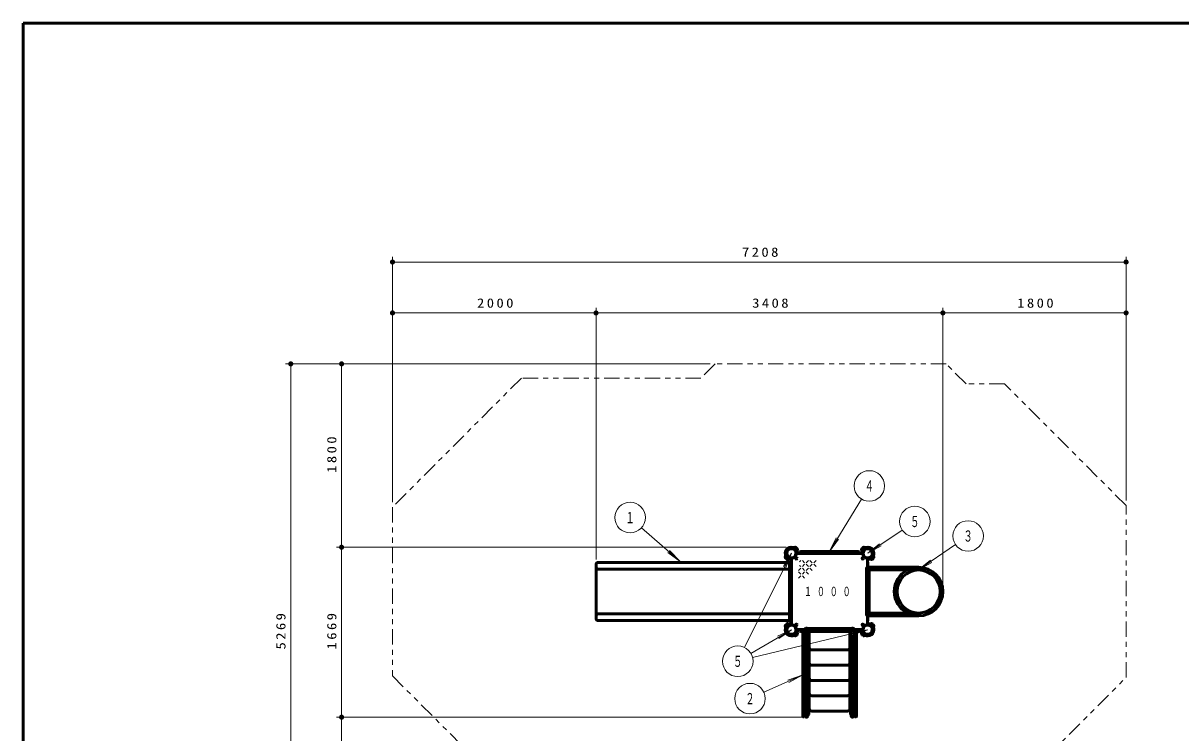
# Model space of a CAD drawing. Units: millimetres on the paper, scale 1:50. Extents: x -365 to 0, y -594 to 257.
# Drawn here: x -365 to -137.5, y 117.7 to 257 of the extents above; entities that cross this region are included whole.
import ezdxf
from ezdxf.enums import TextEntityAlignment as Align

# ---------------------------------------------------------------- set-up
doc = ezdxf.new("R2010")
doc.units = ezdxf.units.MM
doc.linetypes.add('USER3', pattern=[8, 3, -1, 1, -1, 1, -1])
doc.layers.add('LY_1', color=7, linetype='Continuous', lineweight=50)
doc.styles.add('ＭＳ ゴシック', font='')
doc.styles.get('ＭＳ ゴシック').set_extended_font_data('MS Gothic')

# ---------------------------------------------------------------- blocks, each defined once
blk = doc.blocks.new('filled_dot')
at = {"color": 0, "linetype": 'Continuous', "lineweight": -2, "const_width": 1.25}
blk.add_lwpolyline([(-0.625, 0, 1), (0.625, 0, 1)], format="xyb", close=True, dxfattribs=at)

msp = doc.modelspace()

# ---------------------------------------------------------------- linework, layer by layer
at = {"layer": 'LY_1'}
for p, q in [((0, 257), (-365, 257)), ((-365, 257), (-365, 0))]:
    msp.add_line(p, q, dxfattribs=at)
at = {"layer": 'LY_1', "lineweight": 13}
for p, q in [((-292.422, 162.977), (-292.422, 211.099)), ((-292.422, 210.099), (-148.27, 210.099)), ((-148.27, 163.288), (-148.27, 211.099)), ((-292.422, 162.977), (-292.422, 201.099)), ((-252.422, 151.699), (-252.422, 201.099)), ((-184.27, 146.399), (-184.27, 201.099)), ((-148.27, 163.288), (-148.27, 201.099)), ((-292.422, 200.099), (-252.422, 200.099)), ((-252.422, 200.099), (-184.27, 200.099)), ((-184.27, 200.099), (-148.27, 200.099)), ((-303.422, 190.099), (-313.422, 190.099)), ((-312.422, 84.723), (-312.422, 190.099)), ((-230.027, 190.099), (-303.422, 190.099)), ((-302.422, 154.099), (-302.422, 190.099)), ((-200.283, 163.567), (-206.542, 153.279)), ((-243.479, 157.938), (-235.923, 151.299)), ((-192.274, 157.471), (-199.042, 152.899)), ((-206.542, 153.279), (-205.212, 155.968)), ((-206.542, 153.279), (-204.765, 155.697)), ((-199.042, 152.899), (-196.712, 154.789)), ((-215.042, 154.099), (-303.422, 154.099)), ((-302.422, 120.723), (-302.422, 154.099)), ((-235.923, 151.299), (-238.341, 153.075)), ((-235.923, 151.299), (-237.995, 153.468)), ((-223.246, 134.392), (-214.042, 152.899)), ((-214.042, 152.899), (-215.607, 150.34)), ((-214.042, 152.899), (-215.139, 150.107)), ((-199.042, 152.899), (-196.419, 154.356)), ((-181.789, 154.609), (-189.042, 149.627)), ((-212.457, 151.23), (-212.19, 151.497)), ((-212.19, 150.297), (-212.429, 150.537)), ((-211.44, 151.047), (-211.89, 151.497)), ((-211.89, 150.297), (-211.44, 150.747)), ((-211.14, 151.047), (-210.69, 151.497)), ((-210.69, 150.297), (-211.14, 150.747)), ((-209.94, 151.047), (-210.39, 151.497)), ((-210.39, 150.297), (-209.94, 150.747)), ((-209.64, 151.047), (-209.19, 151.497)), ((-209.19, 150.297), (-209.64, 150.747)), ((-189.042, 149.627), (-186.727, 151.535)), ((-189.042, 149.627), (-186.43, 151.104)), ((-212.64, 149.547), (-212.19, 149.997)), ((-212.19, 148.797), (-212.64, 149.247)), ((-212.64, 148.047), (-212.19, 148.497)), ((-211.44, 149.547), (-211.89, 149.997)), ((-211.89, 148.797), (-211.44, 149.247)), ((-211.44, 148.047), (-211.89, 148.497)), ((-211.14, 149.547), (-210.69, 149.997)), ((-210.69, 148.797), (-211.14, 149.247)), ((-209.94, 149.547), (-210.39, 149.997)), ((-221.995, 133.226), (-214.042, 137.899)), ((-221.666, 132.413), (-199.042, 137.899)), ((-214.042, 137.899), (-216.751, 136.611)), ((-214.042, 137.899), (-216.486, 136.16)), ((-199.042, 137.899), (-202.008, 137.449)), ((-199.042, 137.899), (-201.885, 136.941)), ((-219.445, 125.605), (-211.939, 128.999)), ((-211.939, 128.999), (-214.77, 128.006)), ((-211.939, 128.999), (-214.554, 127.53)), ((-212.042, 120.723), (-303.422, 120.723)), ((-302.422, 84.723), (-302.422, 120.723))]:
    msp.add_line(p, q, dxfattribs=at)
at = {"layer": 'LY_1', "color": 140}
for p, q in [((-215.02, 153.595), (-215.022, 153.597)), ((-214.737, 153.877), (-214.74, 153.88)), ((-213.4, 153.583), (-213.067, 153.917)), ((-213.358, 153.541), (-213.025, 153.874)), ((-213.068, 153.974), (-213.175, 154.073)), ((-212.967, 153.873), (-212.868, 153.767)), ((-206.542, 152.869), (-212.95, 152.869)), ((-212.292, 153.179), (-212.292, 152.999)), ((-212.192, 153.279), (-200.892, 153.279)), ((-212.192, 152.899), (-200.892, 152.899)), ((-206.542, 152.869), (-200.134, 152.869)), ((-200.792, 153.179), (-200.792, 152.999)), ((-200.117, 153.873), (-200.216, 153.767)), ((-199.726, 153.541), (-200.059, 153.874)), ((-199.684, 153.583), (-200.017, 153.917)), ((-200.016, 153.974), (-199.909, 154.073)), ((-198.347, 153.877), (-198.345, 153.88)), ((-198.064, 153.595), (-198.062, 153.597)), ((-252.422, 150.699), (-252.422, 140.099)), ((-252.022, 151.099), (-214.522, 151.099)), ((-215.117, 151.925), (-215.224, 152.041)), ((-214.726, 152.258), (-215.059, 151.924)), ((-214.684, 152.215), (-215.017, 151.882)), ((-215.016, 151.825), (-214.901, 151.717)), ((-214.422, 150.999), (-214.422, 139.799)), ((-214.362, 151.149), (-214.102, 151.149)), ((-214.042, 139.709), (-214.042, 151.089)), ((-214.012, 145.399), (-214.012, 151.807)), ((-199.01, 151.139), (-199.074, 151.139)), ((-199.074, 151.139), (-199.074, 150.169)), ((-199.072, 145.399), (-199.072, 151.807)), ((-189.042, 150.171), (-199.042, 150.171)), ((-199.01, 151.139), (-199.01, 150.169)), ((-198.4, 152.215), (-198.067, 151.882)), ((-198.358, 152.258), (-198.025, 151.924)), ((-198.282, 150.171), (-198.282, 149.627)), ((-198.068, 151.825), (-198.183, 151.717)), ((-197.967, 151.925), (-197.86, 152.041)), ((-252.022, 149.799), (-214.522, 149.799)), ((-199.314, 149.899), (-199.314, 145.399)), ((-198.77, 149.899), (-198.77, 145.399)), ((-189.042, 149.627), (-198.77, 149.627)), ((-199.314, 147.197), (-199.314, 145.399)), ((-198.77, 147.484), (-198.77, 145.399)), ((-214.012, 145.399), (-214.012, 138.992)), ((-199.314, 140.899), (-199.314, 145.399)), ((-199.072, 145.399), (-199.072, 138.992)), ((-198.77, 140.899), (-198.77, 145.399)), ((-189.042, 141.171), (-198.77, 141.171)), ((-198.282, 140.627), (-198.282, 141.171)), ((-252.022, 140.999), (-214.522, 140.999)), ((-252.022, 139.699), (-214.522, 139.699)), ((-215.117, 138.873), (-215.224, 138.758)), ((-214.726, 138.541), (-215.059, 138.874)), ((-214.684, 138.583), (-215.017, 138.917)), ((-215.016, 138.974), (-214.901, 139.081)), ((-214.362, 139.649), (-214.102, 139.649)), ((-199.074, 139.659), (-199.074, 140.629)), ((-199.01, 139.659), (-199.074, 139.659)), ((-189.042, 140.627), (-199.042, 140.627)), ((-199.01, 139.659), (-199.01, 140.629)), ((-198.4, 138.583), (-198.067, 138.917)), ((-198.358, 138.541), (-198.025, 138.874)), ((-198.068, 138.974), (-198.183, 139.081)), ((-197.967, 138.873), (-197.86, 138.758)), ((-215.02, 137.204), (-215.022, 137.202)), ((-214.737, 136.921), (-214.74, 136.919)), ((-213.4, 137.215), (-213.067, 136.882)), ((-213.358, 137.258), (-213.025, 136.924)), ((-213.068, 136.825), (-213.175, 136.725)), ((-212.967, 136.925), (-212.868, 137.032)), ((-206.542, 137.929), (-212.95, 137.929)), ((-211.312, 137.931), (-212.382, 137.931)), ((-212.382, 137.867), (-212.382, 137.931)), ((-211.312, 137.867), (-212.382, 137.867)), ((-212.292, 137.619), (-212.292, 137.799)), ((-212.192, 137.519), (-211.362, 137.519)), ((-211.822, 120.874), (-211.822, 137.459)), ((-211.442, 121.239), (-211.442, 137.519)), ((-211.442, 120.874), (-211.442, 137.519)), ((-211.362, 136.627), (-211.362, 137.867)), ((-210.722, 136.627), (-211.362, 136.627)), ((-211.314, 120.995), (-211.314, 136.627)), ((-206.542, 138.171), (-211.042, 138.171)), ((-206.542, 137.627), (-211.042, 137.627)), ((-210.77, 120.995), (-210.77, 136.627)), ((-210.722, 136.627), (-210.722, 137.627)), ((-210.722, 137.519), (-206.542, 137.519)), ((-210.642, 121.239), (-210.642, 137.519)), ((-210.542, 122.419), (-210.542, 137.519)), ((-206.542, 138.171), (-202.042, 138.171)), ((-206.542, 137.929), (-200.134, 137.929)), ((-206.542, 137.627), (-202.042, 137.627)), ((-202.362, 137.519), (-206.542, 137.519)), ((-202.542, 122.419), (-202.542, 137.519)), ((-202.442, 121.239), (-202.442, 137.519)), ((-202.362, 136.627), (-202.362, 137.627)), ((-202.362, 136.627), (-201.722, 136.627)), ((-202.314, 120.995), (-202.314, 136.627)), ((-201.772, 137.931), (-200.702, 137.931)), ((-201.772, 137.867), (-200.702, 137.867)), ((-201.77, 120.995), (-201.77, 136.627)), ((-201.722, 136.627), (-201.722, 137.867)), ((-200.892, 137.519), (-201.722, 137.519)), ((-201.642, 120.874), (-201.642, 137.519)), ((-201.642, 121.239), (-201.642, 137.519)), ((-201.262, 120.874), (-201.262, 137.459)), ((-200.792, 137.619), (-200.792, 137.799)), ((-200.702, 137.867), (-200.702, 137.931)), ((-200.117, 136.925), (-200.216, 137.032)), ((-199.726, 137.258), (-200.059, 136.924)), ((-199.684, 137.215), (-200.017, 136.882)), ((-200.016, 136.825), (-199.909, 136.725)), ((-198.347, 136.921), (-198.345, 136.919)), ((-198.064, 137.204), (-198.062, 137.202)), ((-206.542, 133.919), (-210.042, 133.919)), ((-206.542, 133.919), (-203.042, 133.919)), ((-206.542, 130.919), (-210.042, 130.919)), ((-206.542, 130.919), (-203.042, 130.919)), ((-206.542, 127.919), (-210.042, 127.919)), ((-206.542, 127.919), (-203.042, 127.919)), ((-206.542, 124.919), (-210.042, 124.919)), ((-206.542, 124.919), (-203.042, 124.919)), ((-211.502, 120.814), (-211.762, 120.814)), ((-211.314, 121.239), (-211.442, 121.239)), ((-210.642, 121.239), (-210.77, 121.239)), ((-206.542, 121.919), (-210.042, 121.919)), ((-206.542, 121.919), (-203.042, 121.919)), ((-202.442, 121.239), (-202.314, 121.239)), ((-201.77, 121.239), (-201.642, 121.239)), ((-201.582, 120.814), (-201.322, 120.814))]:
    msp.add_line(p, q, dxfattribs=at)
at = {"layer": 'LY_1', "linetype": 'USER3', "lineweight": 13}
msp.add_lwpolyline([(-172.154, 186.171), (-179.705, 186.171), (-183.633, 190.099), (-229.027, 190.099), (-231.827, 187.299), (-267.099, 187.299), (-292.422, 161.977), (-292.422, 128.822), (-267.099, 103.499), (-245.384, 103.499), (-226.607, 84.723), (-186.477, 84.723), (-165.145, 106.055), (-165.145, 111.636), (-148.27, 128.511), (-148.27, 162.288)], close=True, dxfattribs=at)
at = {"layer": 'LY_1', "lineweight": 13}
for centre in [(-198.724, 166.13), (-245.733, 159.918), (-189.788, 159.151), (-179.316, 156.307), (-224.582, 131.706), (-222.178, 124.369)]:
    msp.add_circle(centre, 3, dxfattribs=at)
at = {"layer": 'LY_1', "color": 140}
for centre, radius in [((-213.052, 151.909), 0.13), ((-200.032, 151.909), 0.13), ((-189.042, 145.399), 4.228), ((-213.052, 138.889), 0.13), ((-200.032, 138.889), 0.13)]:
    msp.add_circle(centre, radius, dxfattribs=at)
for centre, radius, start, end in [((-214.042, 152.899), 1.2, 135, 192.27281), ((-216.192, 152.432), 1, 342.45884, 12.27281), ((-215.008, 153.611), 0.02, 143.62693, 225), ((-214.042, 152.899), 1.22, 135, 143.62693), ((-214.042, 152.899), 0.9, 135, 220.72934), ((-214.042, 152.899), 1.22, 126.37307, 135), ((-214.042, 152.899), 1.2, 77.72719, 135), ((-214.754, 153.865), 0.02, 45, 126.37307), ((-214.042, 152.899), 0.9, 49.27066, 135), ((-214.042, 152.899), 1, 276.78718, 353.21282), ((-213.574, 155.049), 1, 257.72719, 287.54116), ((-213.429, 153.612), 0.04, 229.27066, 315), ((-214.042, 152.899), 0.9, 315, 40.72934), ((-213.33, 153.513), 0.04, 135, 220.72934), ((-213.243, 154), 0.1, 47, 107.54116), ((-213.096, 153.945), 0.04, 315, 47), ((-212.95, 152.769), 0.1, 90, 173.21282), ((-212.997, 153.846), 0.04, 43, 135), ((-211.892, 153.367), 1, 162.45884, 192.27281), ((-214.042, 152.899), 1.2, 358.56746, 12.27281), ((-212.941, 153.698), 0.1, 342.45884, 43), ((-212.192, 153.179), 0.1, 90, 180), ((-212.192, 152.999), 0.1, 180, 270), ((-200.892, 153.179), 0.1, 0, 90), ((-200.892, 152.999), 0.1, 270, 0), ((-200.143, 153.698), 0.1, 137, 197.54116), ((-199.042, 152.899), 1.2, 167.72719, 181.43254), ((-201.192, 153.367), 1, 347.72719, 17.54116), ((-200.134, 152.769), 0.1, 6.78718, 90), ((-200.088, 153.846), 0.04, 45, 137), ((-199.042, 152.899), 1, 186.78718, 263.21282), ((-199.989, 153.945), 0.04, 133, 225), ((-199.042, 152.899), 0.9, 139.27066, 225), ((-199.841, 154), 0.1, 72.45884, 133), ((-199.51, 155.049), 1, 252.45884, 282.27281), ((-199.754, 153.513), 0.04, 319.27066, 45), ((-199.655, 153.612), 0.04, 225, 310.72934), ((-199.042, 152.899), 0.9, 45, 130.72934), ((-199.042, 152.899), 1.2, 45, 102.27281), ((-199.042, 152.899), 0.9, 319.27066, 45), ((-198.33, 153.865), 0.02, 53.62693, 135), ((-199.042, 152.899), 1.22, 45, 53.62693), ((-199.042, 152.899), 1.2, 347.72719, 45), ((-199.042, 152.899), 1.22, 36.37307, 45), ((-198.076, 153.611), 0.02, 315, 36.37307), ((-196.892, 152.432), 1, 167.72719, 197.54116), ((-252.022, 150.699), 0.4, 90, 180), ((-252.022, 150.199), 0.4, 180, 270), ((-215.143, 152.1), 0.1, 162.45884, 223), ((-215.088, 151.953), 0.04, 223, 315), ((-214.989, 151.854), 0.04, 135, 227), ((-214.841, 151.798), 0.1, 227, 287.54116), ((-214.51, 150.75), 1, 77.72719, 107.54116), ((-214.754, 152.286), 0.04, 315, 40.72934), ((-214.655, 152.187), 0.04, 49.27066, 135), ((-214.042, 152.899), 0.9, 229.27066, 315), ((-214.522, 150.999), 0.1, 0, 90), ((-214.362, 151.089), 0.06, 90, 180), ((-214.042, 152.899), 1.2, 257.72719, 271.43254), ((-214.102, 151.089), 0.06, 0, 90), ((-213.912, 151.807), 0.1, 96.78718, 180), ((-199.042, 152.899), 0.9, 225, 310.72934), ((-199.042, 149.899), 0.272, 0, 180), ((-199.172, 151.807), 0.1, 0, 83.21282), ((-199.042, 152.899), 1.2, 268.56746, 282.27281), ((-198.574, 150.75), 1, 72.45884, 102.27281), ((-198.429, 152.187), 0.04, 45, 130.72934), ((-198.33, 152.286), 0.04, 139.27066, 225), ((-198.243, 151.798), 0.1, 252.45884, 313), ((-198.096, 151.854), 0.04, 313, 45), ((-197.997, 151.953), 0.04, 225, 317), ((-197.941, 152.1), 0.1, 317, 17.54116), ((-189.042, 145.399), 4.772, 270, 90), ((-189.042, 149.899), 0.272, 270, 90), ((-214.522, 149.899), 0.1, 270, 0), ((-189.042, 145.399), 4.772, 117.62496, 242.37504), ((-189.042, 140.899), 0.272, 270, 90), ((-252.022, 140.599), 0.4, 90, 180), ((-252.022, 140.099), 0.4, 180, 270), ((-215.088, 138.846), 0.04, 45, 137), ((-214.989, 138.945), 0.04, 133, 225), ((-214.841, 139), 0.1, 72.45884, 133), ((-214.51, 140.049), 1, 252.45884, 282.27281), ((-214.042, 137.899), 0.9, 45, 130.72934), ((-214.522, 140.899), 0.1, 0, 90), ((-214.522, 139.799), 0.1, 270, 0), ((-214.362, 139.709), 0.06, 180, 270), ((-214.042, 137.899), 1.2, 88.56746, 102.27281), ((-214.102, 139.709), 0.06, 270, 0), ((-213.912, 138.992), 0.1, 180, 263.21282), ((-214.042, 137.899), 1, 6.78718, 83.21282), ((-199.042, 137.899), 1, 96.78718, 173.21282), ((-199.042, 137.899), 0.9, 49.27066, 135), ((-199.042, 140.899), 0.272, 180, 0), ((-199.172, 138.992), 0.1, 276.78718, 0), ((-199.042, 137.899), 1.2, 77.72719, 91.43254), ((-198.574, 140.049), 1, 257.72719, 287.54116), ((-198.243, 139), 0.1, 47, 107.54116), ((-198.096, 138.945), 0.04, 315, 47), ((-197.997, 138.846), 0.04, 43, 135), ((-215.143, 138.698), 0.1, 137, 197.54116), ((-214.042, 137.899), 1.2, 167.72719, 225), ((-216.192, 138.367), 1, 347.72719, 17.54116), ((-215.008, 137.188), 0.02, 135, 216.37307), ((-214.042, 137.899), 1.22, 216.37307, 225), ((-214.042, 137.899), 0.9, 139.27066, 225), ((-214.042, 137.899), 1.22, 225, 233.62693), ((-214.042, 137.899), 1.2, 225, 282.27281), ((-214.754, 136.933), 0.02, 233.62693, 315), ((-214.754, 138.513), 0.04, 319.27066, 45), ((-214.655, 138.612), 0.04, 225, 310.72934), ((-214.042, 137.899), 0.9, 225, 310.72934), ((-213.574, 135.75), 1, 72.45884, 102.27281), ((-213.429, 137.187), 0.04, 45, 130.72934), ((-214.042, 137.899), 0.9, 319.27066, 45), ((-213.33, 137.286), 0.04, 139.27066, 225), ((-213.243, 136.798), 0.1, 252.45884, 313), ((-213.096, 136.854), 0.04, 313, 45), ((-212.95, 138.029), 0.1, 186.78718, 270), ((-212.997, 136.953), 0.04, 225, 317), ((-211.892, 137.432), 1, 167.72719, 197.54116), ((-214.042, 137.899), 1.2, 347.72719, 1.43254), ((-212.941, 137.1), 0.1, 317, 17.54116), ((-212.192, 137.799), 0.1, 137.15636, 180), ((-212.192, 137.619), 0.1, 180, 270), ((-211.042, 137.899), 0.32, 58.21167, 174.26083), ((-211.042, 137.899), 0.272, 90, 270), ((-202.042, 137.899), 0.32, 5.73917, 121.78833), ((-202.042, 137.899), 0.272, 270, 90), ((-200.892, 137.619), 0.1, 270, 0), ((-200.892, 137.799), 0.1, 0, 42.84364), ((-200.143, 137.1), 0.1, 162.45884, 223), ((-199.042, 137.899), 1.2, 178.56746, 192.27281), ((-201.192, 137.432), 1, 342.45884, 12.27281), ((-200.134, 138.029), 0.1, 270, 353.21282), ((-200.088, 136.953), 0.04, 223, 315), ((-199.989, 136.854), 0.04, 135, 227), ((-199.042, 137.899), 0.9, 135, 220.72934), ((-199.841, 136.798), 0.1, 227, 287.54116), ((-199.51, 135.75), 1, 77.72719, 107.54116), ((-199.754, 137.286), 0.04, 315, 40.72934), ((-199.655, 137.187), 0.04, 49.27066, 135), ((-199.042, 137.899), 0.9, 229.27066, 315), ((-199.042, 137.899), 1.2, 257.72719, 315), ((-198.429, 138.612), 0.04, 229.27066, 315), ((-199.042, 137.899), 0.9, 315, 40.72934), ((-198.33, 138.513), 0.04, 135, 220.72934), ((-198.33, 136.933), 0.02, 225, 306.37307), ((-199.042, 137.899), 1.22, 306.37307, 315), ((-199.042, 137.899), 1.2, 315, 12.27281), ((-199.042, 137.899), 1.22, 315, 323.62693), ((-198.076, 137.188), 0.02, 323.62693, 45), ((-196.892, 138.367), 1, 162.45884, 192.27281), ((-197.941, 138.698), 0.1, 342.45884, 43), ((-210.042, 134.419), 0.5, 180, 270), ((-203.042, 134.419), 0.5, 270, 0), ((-210.042, 131.419), 0.5, 180, 270), ((-203.042, 131.419), 0.5, 270, 0), ((-210.042, 128.419), 0.5, 180, 270), ((-203.042, 128.419), 0.5, 270, 0), ((-210.042, 125.419), 0.5, 180, 270), ((-203.042, 125.419), 0.5, 270, 0), ((-211.762, 120.874), 0.06, 180, 270), ((-211.502, 120.874), 0.06, 270, 0), ((-211.042, 120.995), 0.272, 180, 0), ((-210.042, 122.419), 0.5, 180, 270), ((-203.042, 122.419), 0.5, 270, 0), ((-202.042, 120.995), 0.272, 180, 0), ((-201.582, 120.874), 0.06, 180, 270), ((-201.322, 120.874), 0.06, 270, 0)]:
    msp.add_arc(centre, radius, start, end, dxfattribs=at)

# ---------------------------------------------------------------- block references
at = {"layer": 'LY_1', "lineweight": 13, "xscale": 0.4, "yscale": 0.4}
for p in [(-292.422, 210.099), (-292.422, 200.099), (-252.422, 200.099), (-184.27, 200.099)]:
    msp.add_blockref('filled_dot', p, dxfattribs=at)
for p, rotation in [((-148.27, 210.099), 180), ((-252.422, 200.099), 180), ((-184.27, 200.099), 180), ((-148.27, 200.099), 180), ((-312.422, 190.099), 270), ((-302.422, 190.099), 270), ((-302.422, 154.099), 270), ((-302.422, 154.099), 90), ((-302.422, 120.723), 90), ((-302.422, 120.723), 270)]:
    msp.add_blockref('filled_dot', p, dxfattribs=dict(at, rotation=rotation))

# ---------------------------------------------------------------- texts
at = {"layer": 'LY_1', "style": 'ＭＳ ゴシック', "width": 0.6}
for s, p in [('４', (-198.724, 166.13)), ('１', (-245.733, 159.918)), ('５', (-189.788, 159.151)), ('３', (-179.316, 156.307)), ('５', (-224.582, 131.706)), ('２', (-222.178, 124.369))]:
    msp.add_text(s, height=2.199, dxfattribs=at).set_placement(p, align=Align.MIDDLE_CENTER)
at = {"layer": 'LY_1', "char_height": 1.833, "style": 'ＭＳ ゴシック'}
for s, insert, attachment_point in [('\\T1.33;\\W1.15;7208', (-219.937, 211.099), 8), ('\\T1.33;\\W1.15;2000', (-271.999, 201.099), 8), ('\\T1.33;\\W1.15;3408', (-217.937, 201.099), 8), ('\\T1.33;\\W1.15;1800', (-165.849, 201.099), 8), ('\\T1.64;\\W0.6;１０００', (-211.542, 145.399), 4)]:
    msp.add_mtext(s, dxfattribs=dict(at, insert=insert, attachment_point=attachment_point))
at = {"layer": 'LY_1', "char_height": 1.833, "attachment_point": 8, "rotation": 90, "style": 'ＭＳ ゴシック'}
for s, insert in [('\\T1.33;\\W1.15;1800', (-303.422, 172.52)), ('\\T1.33;\\W1.15;5269', (-313.422, 137.828)), ('\\T1.33;\\W1.15;1669', (-303.422, 137.839))]:
    msp.add_mtext(s, dxfattribs=dict(at, insert=insert))

doc.saveas('drawing.dxf')
